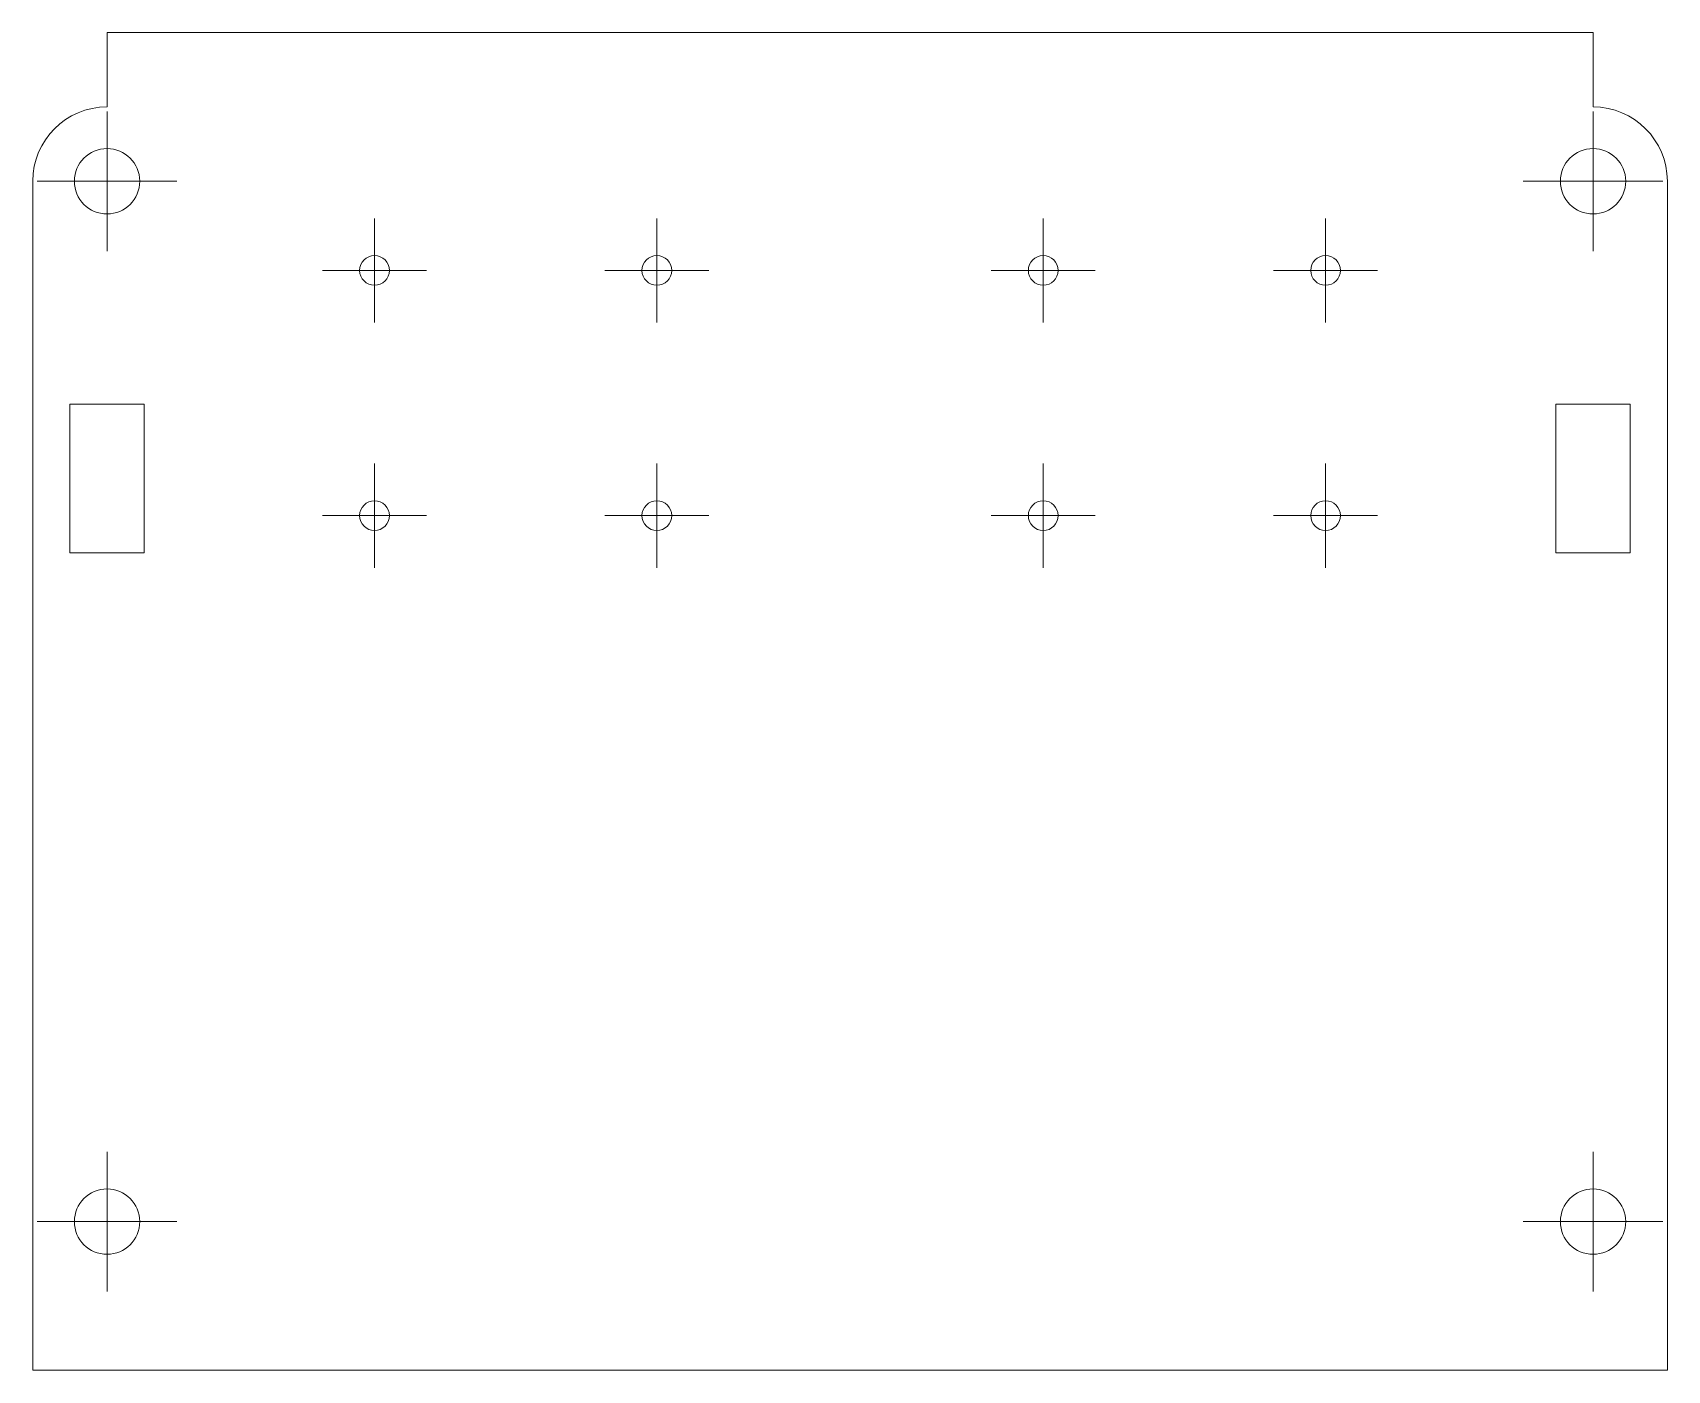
# Model space of a CAD drawing. Header units: millimetres. Extents: x 0.281 to 0.391, y 0.523 to 0.613.
import ezdxf

# ---------------------------------------------------------------- set-up
doc = ezdxf.new("R2010")
doc.units = ezdxf.units.MM

# ---------------------------------------------------------------- blocks, each defined once
blk = doc.blocks.new('SW_CENTERMARKSYMBOL_0')
at = {"color": 0, "linetype": 'Continuous', "lineweight": 0}
for p, q in [((0, 0.0025), (0, 0.0047)), ((0, 0), (0, 0.0025)), ((-0.0025, 0), (-0.0047, 0)), ((0, 0), (-0.0025, 0)), ((0, 0), (0, -0.0025)), ((0, 0), (0.0025, 0)), ((0.0025, 0), (0.0047, 0)), ((0, -0.0025), (0, -0.0047))]:
    blk.add_line(p, q, dxfattribs=at)
blk = doc.blocks.new('SW_CENTERMARKSYMBOL_1')
at = {"color": 0, "linetype": 'Continuous', "lineweight": 0}
for p, q in [((0, 0.0025), (0, 0.0047)), ((0, 0), (0, 0.0025)), ((-0.0025, 0), (-0.0047, 0)), ((0, 0), (-0.0025, 0)), ((0, 0), (0, -0.0025)), ((0, 0), (0.0025, 0)), ((0.0025, 0), (0.0047, 0)), ((0, -0.0025), (0, -0.0047))]:
    blk.add_line(p, q, dxfattribs=at)
blk = doc.blocks.new('SW_CENTERMARKSYMBOL_2')
at = {"color": 0, "linetype": 'Continuous', "lineweight": 0}
for p, q in [((0, 0.0025), (0, 0.0047)), ((0, 0), (0, 0.0025)), ((-0.0025, 0), (-0.0047, 0)), ((0, 0), (-0.0025, 0)), ((0, 0), (0, -0.0025)), ((0, 0), (0.0025, 0)), ((0.0025, 0), (0.0047, 0)), ((0, -0.0025), (0, -0.0047))]:
    blk.add_line(p, q, dxfattribs=at)
blk = doc.blocks.new('SW_CENTERMARKSYMBOL_3')
at = {"color": 0, "linetype": 'Continuous', "lineweight": 0}
for p, q in [((0, 0.0025), (0, 0.0047)), ((0, 0), (0, 0.0025)), ((-0.0025, 0), (-0.0047, 0)), ((0, 0), (-0.0025, 0)), ((0, 0), (0, -0.0025)), ((0, 0), (0.0025, 0)), ((0.0025, 0), (0.0047, 0)), ((0, -0.0025), (0, -0.0047))]:
    blk.add_line(p, q, dxfattribs=at)
blk = doc.blocks.new('SW_CENTERMARKSYMBOL_4')
at = {"color": 0, "linetype": 'Continuous', "lineweight": 0}
for p, q in [((0, 0.0025), (0, 0.0035)), ((0, 0), (0, 0.0025)), ((-0.0025, 0), (-0.0035, 0)), ((0, 0), (-0.0025, 0)), ((0, 0), (0, -0.0025)), ((0, 0), (0.0025, 0)), ((0.0025, 0), (0.0035, 0)), ((0, -0.0025), (0, -0.0035))]:
    blk.add_line(p, q, dxfattribs=at)
blk = doc.blocks.new('SW_CENTERMARKSYMBOL_5')
at = {"color": 0, "linetype": 'Continuous', "lineweight": 0}
for p, q in [((0, 0.0025), (0, 0.0035)), ((0, 0), (0, 0.0025)), ((-0.0025, 0), (-0.0035, 0)), ((0, 0), (-0.0025, 0)), ((0, 0), (0, -0.0025)), ((0, 0), (0.0025, 0)), ((0.0025, 0), (0.0035, 0)), ((0, -0.0025), (0, -0.0035))]:
    blk.add_line(p, q, dxfattribs=at)
blk = doc.blocks.new('SW_CENTERMARKSYMBOL_6')
at = {"color": 0, "linetype": 'Continuous', "lineweight": 0}
for p, q in [((0, 0.0025), (0, 0.0035)), ((0, 0), (0, 0.0025)), ((-0.0025, 0), (-0.0035, 0)), ((0, 0), (-0.0025, 0)), ((0, 0), (0, -0.0025)), ((0, 0), (0.0025, 0)), ((0.0025, 0), (0.0035, 0)), ((0, -0.0025), (0, -0.0035))]:
    blk.add_line(p, q, dxfattribs=at)
blk = doc.blocks.new('SW_CENTERMARKSYMBOL_7')
at = {"color": 0, "linetype": 'Continuous', "lineweight": 0}
for p, q in [((0, 0.0025), (0, 0.0035)), ((0, 0), (0, 0.0025)), ((-0.0025, 0), (-0.0035, 0)), ((0, 0), (-0.0025, 0)), ((0, 0), (0, -0.0025)), ((0, 0), (0.0025, 0)), ((0.0025, 0), (0.0035, 0)), ((0, -0.0025), (0, -0.0035))]:
    blk.add_line(p, q, dxfattribs=at)
blk = doc.blocks.new('SW_CENTERMARKSYMBOL_8')
at = {"color": 0, "linetype": 'Continuous', "lineweight": 0}
for p, q in [((0, 0.0025), (0, 0.0035)), ((0, 0), (0, 0.0025)), ((-0.0025, 0), (-0.0035, 0)), ((0, 0), (-0.0025, 0)), ((0, 0), (0, -0.0025)), ((0, 0), (0.0025, 0)), ((0.0025, 0), (0.0035, 0)), ((0, -0.0025), (0, -0.0035))]:
    blk.add_line(p, q, dxfattribs=at)
blk = doc.blocks.new('SW_CENTERMARKSYMBOL_9')
at = {"color": 0, "linetype": 'Continuous', "lineweight": 0}
for p, q in [((0, 0.0025), (0, 0.0035)), ((0, 0), (0, 0.0025)), ((-0.0025, 0), (-0.0035, 0)), ((0, 0), (-0.0025, 0)), ((0, 0), (0, -0.0025)), ((0, 0), (0.0025, 0)), ((0.0025, 0), (0.0035, 0)), ((0, -0.0025), (0, -0.0035))]:
    blk.add_line(p, q, dxfattribs=at)
blk = doc.blocks.new('SW_CENTERMARKSYMBOL_10')
at = {"color": 0, "linetype": 'Continuous', "lineweight": 0}
for p, q in [((0, 0.0025), (0, 0.0035)), ((0, 0), (0, 0.0025)), ((-0.0025, 0), (-0.0035, 0)), ((0, 0), (-0.0025, 0)), ((0, 0), (0, -0.0025)), ((0, 0), (0.0025, 0)), ((0.0025, 0), (0.0035, 0)), ((0, -0.0025), (0, -0.0035))]:
    blk.add_line(p, q, dxfattribs=at)
blk = doc.blocks.new('SW_CENTERMARKSYMBOL_11')
at = {"color": 0, "linetype": 'Continuous', "lineweight": 0}
for p, q in [((0, 0.0025), (0, 0.0035)), ((0, 0), (0, 0.0025)), ((-0.0025, 0), (-0.0035, 0)), ((0, 0), (-0.0025, 0)), ((0, 0), (0, -0.0025)), ((0, 0), (0.0025, 0)), ((0.0025, 0), (0.0035, 0)), ((0, -0.0025), (0, -0.0035))]:
    blk.add_line(p, q, dxfattribs=at)

msp = doc.modelspace()

# ---------------------------------------------------------------- linework, layer by layer
at = {"color": 7, "linetype": 'Continuous', "lineweight": 15}
for p, q in [((0.28649, 0.6126), (0.28649, 0.6076)), ((0.38649, 0.6126), (0.28649, 0.6126)), ((0.38649, 0.6076), (0.38649, 0.6126)), ((0.28149, 0.6026), (0.28149, 0.5226)), ((0.39149, 0.5226), (0.39149, 0.6026)), ((0.28899, 0.5876), (0.28399, 0.5876)), ((0.28399, 0.5876), (0.28399, 0.5776)), ((0.28899, 0.5776), (0.28899, 0.5876)), ((0.38899, 0.5876), (0.38399, 0.5876)), ((0.38399, 0.5876), (0.38399, 0.5776)), ((0.38899, 0.5776), (0.38899, 0.5876)), ((0.28399, 0.5776), (0.28899, 0.5776)), ((0.38399, 0.5776), (0.38899, 0.5776)), ((0.28149, 0.5226), (0.39149, 0.5226))]:
    msp.add_line(p, q, dxfattribs=at)
for centre, radius in [((0.28649, 0.6026), 0.0022), ((0.38649, 0.6026), 0.0022), ((0.30449, 0.5966), 0.001), ((0.32349, 0.5966), 0.001), ((0.34949, 0.5966), 0.001), ((0.36849, 0.5966), 0.001), ((0.30449, 0.5801), 0.001), ((0.32349, 0.5801), 0.001), ((0.34949, 0.5801), 0.001), ((0.36849, 0.5801), 0.001), ((0.28649, 0.5326), 0.0022), ((0.38649, 0.5326), 0.0022)]:
    msp.add_circle(centre, radius, dxfattribs=at)
for centre, start, end in [((0.28649, 0.6026), 90, 180), ((0.38649, 0.6026), 0, 90)]:
    msp.add_arc(centre, 0.005, start, end, dxfattribs=at)

# ---------------------------------------------------------------- block references
at = {"color": 7, "linetype": 'Continuous', "lineweight": 0}
for name, p in [('SW_CENTERMARKSYMBOL_0', (0.28649, 0.6026)), ('SW_CENTERMARKSYMBOL_1', (0.38649, 0.6026)), ('SW_CENTERMARKSYMBOL_4', (0.30449, 0.5966)), ('SW_CENTERMARKSYMBOL_5', (0.32349, 0.5966)), ('SW_CENTERMARKSYMBOL_10', (0.34949, 0.5966)), ('SW_CENTERMARKSYMBOL_11', (0.36849, 0.5966)), ('SW_CENTERMARKSYMBOL_6', (0.30449, 0.5801)), ('SW_CENTERMARKSYMBOL_7', (0.32349, 0.5801)), ('SW_CENTERMARKSYMBOL_8', (0.34949, 0.5801)), ('SW_CENTERMARKSYMBOL_9', (0.36849, 0.5801)), ('SW_CENTERMARKSYMBOL_2', (0.28649, 0.5326)), ('SW_CENTERMARKSYMBOL_3', (0.38649, 0.5326))]:
    msp.add_blockref(name, p, dxfattribs=at)

doc.saveas('drawing.dxf')
